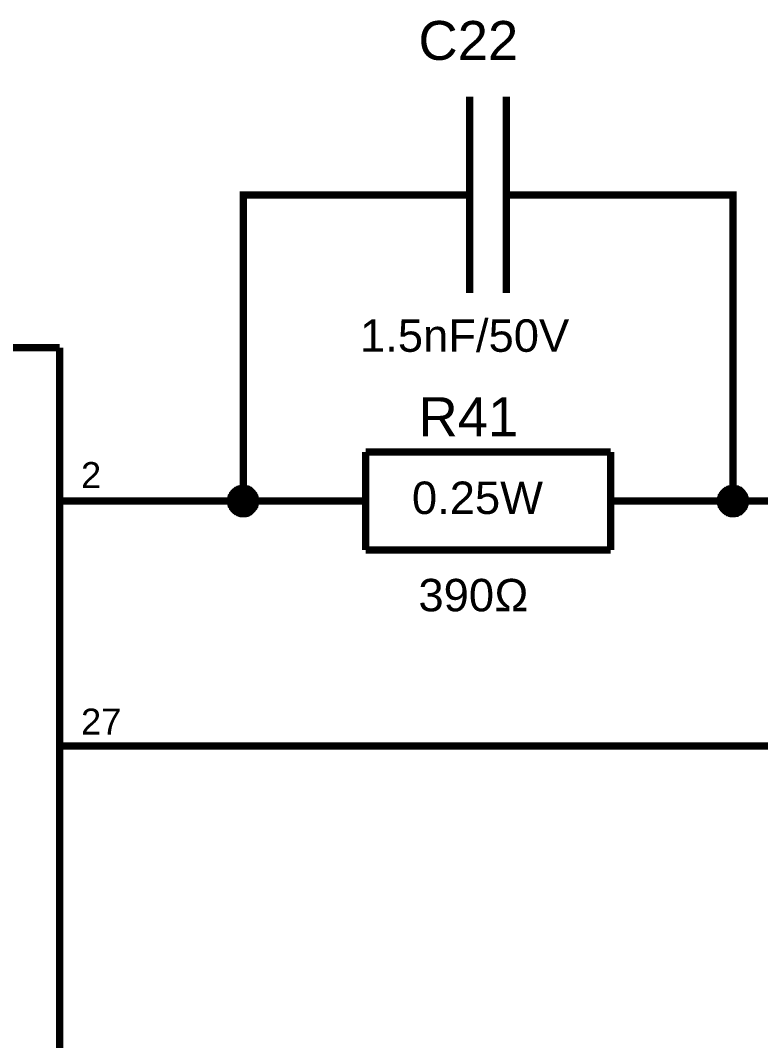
# Model space of a CAD drawing. Header units: millimetres. Extents: x -2024 to 917, y -725 to 13.
# Drawn here: x 810.32 to 840.53, y -273.33 to -231.67 of the extents above; entities that cross this region are included whole.
import ezdxf

# ---------------------------------------------------------------- set-up
doc = ezdxf.new("R2010")
doc.units = ezdxf.units.MM
doc.layers.add('Sheet', color=255, linetype='Continuous')
doc.styles.get("Standard").update_dxf_attribs({"font": 'arial.ttf'})

msp = doc.modelspace()

# ---------------------------------------------------------------- linework, layer by layer
at = {"layer": 'Sheet'}
for points, const_width in [([(828.653, -234.787), (828.653, -242.801)], 0.3), ([(830.159, -234.787), (830.159, -242.801)], 0.3), ([(825.657, -238.794), (819.418, -238.794), (819.418, -251.296), (814.419, -251.296)], 0.3), ([(828.653, -238.794), (825.657, -238.794)], 0.3), ([(830.159, -238.794), (833.155, -238.794)], 0.3), ([(841.911, -251.296), (839.411, -251.296), (839.411, -238.794), (833.155, -238.794)], 0.3), ([(811.92, -245.037), (794.426, -245.037)], 0.3), ([(811.92, -245.037), (811.92, -286.301)], 0.3), ([(824.416, -249.292), (824.416, -253.3)], 0.3), ([(834.413, -249.292), (824.416, -249.292)], 0.3), ([(834.413, -249.292), (834.413, -253.3)], 0.3), ([(818.905, -251.296), (818.905, -251.263), (818.905, -251.246), (818.905, -251.213), (818.921, -251.197), (818.921, -251.163), (818.921, -251.147), (818.938, -251.114), (818.938, -251.097), (818.954, -251.081), (818.971, -251.048), (818.987, -251.031), (818.987, -251.014), (819.004, -250.998), (819.02, -250.965), (819.037, -250.948), (819.054, -250.932), (819.07, -250.915), (819.087, -250.899), (819.12, -250.882), (819.136, -250.865), (819.153, -250.865), (819.169, -250.849), (819.203, -250.832), (819.219, -250.816), (819.236, -250.816), (819.269, -250.799), (819.285, -250.799), (819.318, -250.799), (819.335, -250.783), (819.368, -250.783), (819.385, -250.783), (819.418, -250.783)], 0.3), ([(818.905, -251.296), (818.905, -251.263), (818.905, -251.246), (818.905, -251.213), (818.921, -251.197), (818.921, -251.163), (818.921, -251.147), (818.938, -251.114), (818.938, -251.097), (818.954, -251.081), (818.971, -251.048), (818.987, -251.031), (818.987, -251.014), (819.004, -250.998), (819.02, -250.965), (819.037, -250.948), (819.054, -250.932), (819.07, -250.915), (819.087, -250.899), (819.12, -250.882), (819.136, -250.865), (819.153, -250.865), (819.169, -250.849), (819.203, -250.832), (819.219, -250.816), (819.236, -250.816), (819.269, -250.799), (819.285, -250.799), (819.318, -250.799), (819.335, -250.783), (819.368, -250.783), (819.385, -250.783), (819.418, -250.783)], 0.3), ([(818.905, -251.296), (818.905, -251.263), (818.905, -251.246), (818.905, -251.213), (818.921, -251.197), (818.921, -251.163), (818.921, -251.147), (818.938, -251.114), (818.938, -251.097), (818.954, -251.081), (818.971, -251.048), (818.987, -251.031), (818.987, -251.014), (819.004, -250.998), (819.02, -250.965), (819.037, -250.948), (819.054, -250.932), (819.07, -250.915), (819.087, -250.899), (819.12, -250.882), (819.136, -250.865), (819.153, -250.865), (819.169, -250.849), (819.203, -250.832), (819.219, -250.816), (819.236, -250.816), (819.269, -250.799), (819.285, -250.799), (819.318, -250.799), (819.335, -250.783), (819.368, -250.783), (819.385, -250.783), (819.418, -250.783)], 0.3), ([(818.905, -251.296), (818.905, -251.263), (818.905, -251.246), (818.905, -251.213), (818.921, -251.197), (818.921, -251.163), (818.921, -251.147), (818.938, -251.114), (818.938, -251.097), (818.954, -251.081), (818.971, -251.048), (818.987, -251.031), (818.987, -251.014), (819.004, -250.998), (819.02, -250.965), (819.037, -250.948), (819.054, -250.932), (819.07, -250.915), (819.087, -250.899), (819.12, -250.882), (819.136, -250.865), (819.153, -250.865), (819.169, -250.849), (819.203, -250.832), (819.219, -250.816), (819.236, -250.816), (819.269, -250.799), (819.285, -250.799), (819.318, -250.799), (819.335, -250.783), (819.368, -250.783), (819.385, -250.783), (819.418, -250.783)], 0.3), ([(818.905, -251.296), (818.905, -251.263), (818.905, -251.246), (818.905, -251.213), (818.921, -251.197), (818.921, -251.163), (818.921, -251.147), (818.938, -251.114), (818.938, -251.097), (818.954, -251.081), (818.971, -251.048), (818.987, -251.031), (818.987, -251.014), (819.004, -250.998), (819.02, -250.965), (819.037, -250.948), (819.054, -250.932), (819.07, -250.915), (819.087, -250.899), (819.12, -250.882), (819.136, -250.865), (819.153, -250.865), (819.169, -250.849), (819.203, -250.832), (819.219, -250.816), (819.236, -250.816), (819.269, -250.799), (819.285, -250.799), (819.318, -250.799), (819.335, -250.783), (819.368, -250.783), (819.385, -250.783), (819.418, -250.783)], 0.0991), ([(818.905, -251.296), (818.905, -251.263), (818.905, -251.246), (818.905, -251.213), (818.921, -251.197), (818.921, -251.163), (818.921, -251.147), (818.938, -251.114), (818.938, -251.097), (818.954, -251.081), (818.971, -251.048), (818.987, -251.031), (818.987, -251.014), (819.004, -250.998), (819.02, -250.965), (819.037, -250.948), (819.054, -250.932), (819.07, -250.915), (819.087, -250.899), (819.12, -250.882), (819.136, -250.865), (819.153, -250.865), (819.169, -250.849), (819.203, -250.832), (819.219, -250.816), (819.236, -250.816), (819.269, -250.799), (819.285, -250.799), (819.318, -250.799), (819.335, -250.783), (819.368, -250.783), (819.385, -250.783), (819.418, -250.783)], 0.0991), ([(818.905, -251.296), (818.905, -251.263), (818.905, -251.246), (818.905, -251.213), (818.921, -251.197), (818.921, -251.163), (818.921, -251.147), (818.938, -251.114), (818.938, -251.097), (818.954, -251.081), (818.971, -251.048), (818.987, -251.031), (818.987, -251.014), (819.004, -250.998), (819.02, -250.965), (819.037, -250.948), (819.054, -250.932), (819.07, -250.915), (819.087, -250.899), (819.12, -250.882), (819.136, -250.865), (819.153, -250.865), (819.169, -250.849), (819.203, -250.832), (819.219, -250.816), (819.236, -250.816), (819.269, -250.799), (819.285, -250.799), (819.318, -250.799), (819.335, -250.783), (819.368, -250.783), (819.385, -250.783), (819.418, -250.783)], 0.0991), ([(818.905, -251.296), (818.905, -251.263), (818.905, -251.246), (818.905, -251.213), (818.921, -251.197), (818.921, -251.163), (818.921, -251.147), (818.938, -251.114), (818.938, -251.097), (818.954, -251.081), (818.971, -251.048), (818.987, -251.031), (818.987, -251.014), (819.004, -250.998), (819.02, -250.965), (819.037, -250.948), (819.054, -250.932), (819.07, -250.915), (819.087, -250.899), (819.12, -250.882), (819.136, -250.865), (819.153, -250.865), (819.169, -250.849), (819.203, -250.832), (819.219, -250.816), (819.236, -250.816), (819.269, -250.799), (819.285, -250.799), (819.318, -250.799), (819.335, -250.783), (819.368, -250.783), (819.385, -250.783), (819.418, -250.783)], 0.0991), ([(819.418, -250.783), (819.418, -250.783)], 0.3), ([(819.418, -250.783), (819.451, -250.783), (819.467, -250.783), (819.5, -250.783), (819.517, -250.799), (819.55, -250.799), (819.567, -250.799), (819.583, -250.816), (819.616, -250.816), (819.633, -250.832), (819.649, -250.849), (819.682, -250.865), (819.699, -250.865), (819.716, -250.882), (819.732, -250.899), (819.749, -250.915), (819.765, -250.932), (819.782, -250.948), (819.798, -250.965), (819.815, -250.998), (819.831, -251.014), (819.848, -251.031), (819.848, -251.048), (819.865, -251.081), (819.881, -251.097), (819.881, -251.114), (819.898, -251.147), (819.898, -251.163), (819.898, -251.197), (819.914, -251.213), (819.914, -251.246), (819.914, -251.263), (819.914, -251.296)], 0.3), ([(819.418, -250.783), (819.418, -250.783)], 0.3), ([(819.418, -250.783), (819.451, -250.783), (819.467, -250.783), (819.5, -250.783), (819.517, -250.799), (819.55, -250.799), (819.567, -250.799), (819.583, -250.816), (819.616, -250.816), (819.633, -250.832), (819.649, -250.849), (819.682, -250.865), (819.699, -250.865), (819.716, -250.882), (819.732, -250.899), (819.749, -250.915), (819.765, -250.932), (819.782, -250.948), (819.798, -250.965), (819.815, -250.998), (819.831, -251.014), (819.848, -251.031), (819.848, -251.048), (819.865, -251.081), (819.881, -251.097), (819.881, -251.114), (819.898, -251.147), (819.898, -251.163), (819.898, -251.197), (819.914, -251.213), (819.914, -251.246), (819.914, -251.263), (819.914, -251.296)], 0.3), ([(819.418, -250.783), (819.418, -250.783)], 0.3), ([(819.418, -250.783), (819.451, -250.783), (819.467, -250.783), (819.5, -250.783), (819.517, -250.799), (819.55, -250.799), (819.567, -250.799), (819.583, -250.816), (819.616, -250.816), (819.633, -250.832), (819.649, -250.849), (819.682, -250.865), (819.699, -250.865), (819.716, -250.882), (819.732, -250.899), (819.749, -250.915), (819.765, -250.932), (819.782, -250.948), (819.798, -250.965), (819.815, -250.998), (819.831, -251.014), (819.848, -251.031), (819.848, -251.048), (819.865, -251.081), (819.881, -251.097), (819.881, -251.114), (819.898, -251.147), (819.898, -251.163), (819.898, -251.197), (819.914, -251.213), (819.914, -251.246), (819.914, -251.263), (819.914, -251.296)], 0.3), ([(819.418, -250.783), (819.418, -250.783)], 0.3), ([(819.418, -250.783), (819.451, -250.783), (819.467, -250.783), (819.5, -250.783), (819.517, -250.799), (819.55, -250.799), (819.567, -250.799), (819.583, -250.816), (819.616, -250.816), (819.633, -250.832), (819.649, -250.849), (819.682, -250.865), (819.699, -250.865), (819.716, -250.882), (819.732, -250.899), (819.749, -250.915), (819.765, -250.932), (819.782, -250.948), (819.798, -250.965), (819.815, -250.998), (819.831, -251.014), (819.848, -251.031), (819.848, -251.048), (819.865, -251.081), (819.881, -251.097), (819.881, -251.114), (819.898, -251.147), (819.898, -251.163), (819.898, -251.197), (819.914, -251.213), (819.914, -251.246), (819.914, -251.263), (819.914, -251.296)], 0.3), ([(819.418, -250.783), (819.418, -250.783)], 0.0991), ([(819.418, -250.783), (819.451, -250.783), (819.467, -250.783), (819.5, -250.783), (819.517, -250.799), (819.55, -250.799), (819.567, -250.799), (819.583, -250.816), (819.616, -250.816), (819.633, -250.832), (819.649, -250.849), (819.682, -250.865), (819.699, -250.865), (819.716, -250.882), (819.732, -250.899), (819.749, -250.915), (819.765, -250.932), (819.782, -250.948), (819.798, -250.965), (819.815, -250.998), (819.831, -251.014), (819.848, -251.031), (819.848, -251.048), (819.865, -251.081), (819.881, -251.097), (819.881, -251.114), (819.898, -251.147), (819.898, -251.163), (819.898, -251.197), (819.914, -251.213), (819.914, -251.246), (819.914, -251.263), (819.914, -251.296)], 0.0991), ([(819.418, -250.783), (819.418, -250.783)], 0.0991), ([(819.418, -250.783), (819.451, -250.783), (819.467, -250.783), (819.5, -250.783), (819.517, -250.799), (819.55, -250.799), (819.567, -250.799), (819.583, -250.816), (819.616, -250.816), (819.633, -250.832), (819.649, -250.849), (819.682, -250.865), (819.699, -250.865), (819.716, -250.882), (819.732, -250.899), (819.749, -250.915), (819.765, -250.932), (819.782, -250.948), (819.798, -250.965), (819.815, -250.998), (819.831, -251.014), (819.848, -251.031), (819.848, -251.048), (819.865, -251.081), (819.881, -251.097), (819.881, -251.114), (819.898, -251.147), (819.898, -251.163), (819.898, -251.197), (819.914, -251.213), (819.914, -251.246), (819.914, -251.263), (819.914, -251.296)], 0.0991), ([(819.418, -250.783), (819.418, -250.783)], 0.0991), ([(819.418, -250.783), (819.451, -250.783), (819.467, -250.783), (819.5, -250.783), (819.517, -250.799), (819.55, -250.799), (819.567, -250.799), (819.583, -250.816), (819.616, -250.816), (819.633, -250.832), (819.649, -250.849), (819.682, -250.865), (819.699, -250.865), (819.716, -250.882), (819.732, -250.899), (819.749, -250.915), (819.765, -250.932), (819.782, -250.948), (819.798, -250.965), (819.815, -250.998), (819.831, -251.014), (819.848, -251.031), (819.848, -251.048), (819.865, -251.081), (819.881, -251.097), (819.881, -251.114), (819.898, -251.147), (819.898, -251.163), (819.898, -251.197), (819.914, -251.213), (819.914, -251.246), (819.914, -251.263), (819.914, -251.296)], 0.0991), ([(819.418, -250.783), (819.418, -250.783)], 0.0991), ([(819.418, -250.783), (819.451, -250.783), (819.467, -250.783), (819.5, -250.783), (819.517, -250.799), (819.55, -250.799), (819.567, -250.799), (819.583, -250.816), (819.616, -250.816), (819.633, -250.832), (819.649, -250.849), (819.682, -250.865), (819.699, -250.865), (819.716, -250.882), (819.732, -250.899), (819.749, -250.915), (819.765, -250.932), (819.782, -250.948), (819.798, -250.965), (819.815, -250.998), (819.831, -251.014), (819.848, -251.031), (819.848, -251.048), (819.865, -251.081), (819.881, -251.097), (819.881, -251.114), (819.898, -251.147), (819.898, -251.163), (819.898, -251.197), (819.914, -251.213), (819.914, -251.246), (819.914, -251.263), (819.914, -251.296)], 0.0991), ([(838.898, -251.296), (838.898, -251.263), (838.898, -251.246), (838.898, -251.213), (838.915, -251.197), (838.915, -251.163), (838.915, -251.147), (838.931, -251.114), (838.931, -251.097), (838.948, -251.081), (838.964, -251.048), (838.981, -251.031), (838.981, -251.014), (838.998, -250.998), (839.014, -250.965), (839.031, -250.948), (839.047, -250.932), (839.064, -250.915), (839.08, -250.899), (839.113, -250.882), (839.13, -250.865), (839.147, -250.865), (839.163, -250.849), (839.196, -250.832), (839.213, -250.816), (839.229, -250.816), (839.262, -250.799), (839.279, -250.799), (839.312, -250.799), (839.329, -250.783), (839.362, -250.783), (839.378, -250.783), (839.411, -250.783)], 0.3), ([(838.898, -251.296), (838.898, -251.263), (838.898, -251.246), (838.898, -251.213), (838.915, -251.197), (838.915, -251.163), (838.915, -251.147), (838.931, -251.114), (838.931, -251.097), (838.948, -251.081), (838.964, -251.048), (838.981, -251.031), (838.981, -251.014), (838.998, -250.998), (839.014, -250.965), (839.031, -250.948), (839.047, -250.932), (839.064, -250.915), (839.08, -250.899), (839.113, -250.882), (839.13, -250.865), (839.147, -250.865), (839.163, -250.849), (839.196, -250.832), (839.213, -250.816), (839.229, -250.816), (839.262, -250.799), (839.279, -250.799), (839.312, -250.799), (839.329, -250.783), (839.362, -250.783), (839.378, -250.783), (839.411, -250.783)], 0.3), ([(838.898, -251.296), (838.898, -251.263), (838.898, -251.246), (838.898, -251.213), (838.915, -251.197), (838.915, -251.163), (838.915, -251.147), (838.931, -251.114), (838.931, -251.097), (838.948, -251.081), (838.964, -251.048), (838.981, -251.031), (838.981, -251.014), (838.998, -250.998), (839.014, -250.965), (839.031, -250.948), (839.047, -250.932), (839.064, -250.915), (839.08, -250.899), (839.113, -250.882), (839.13, -250.865), (839.147, -250.865), (839.163, -250.849), (839.196, -250.832), (839.213, -250.816), (839.229, -250.816), (839.262, -250.799), (839.279, -250.799), (839.312, -250.799), (839.329, -250.783), (839.362, -250.783), (839.378, -250.783), (839.411, -250.783)], 0.3), ([(838.898, -251.296), (838.898, -251.263), (838.898, -251.246), (838.898, -251.213), (838.915, -251.197), (838.915, -251.163), (838.915, -251.147), (838.931, -251.114), (838.931, -251.097), (838.948, -251.081), (838.964, -251.048), (838.981, -251.031), (838.981, -251.014), (838.998, -250.998), (839.014, -250.965), (839.031, -250.948), (839.047, -250.932), (839.064, -250.915), (839.08, -250.899), (839.113, -250.882), (839.13, -250.865), (839.147, -250.865), (839.163, -250.849), (839.196, -250.832), (839.213, -250.816), (839.229, -250.816), (839.262, -250.799), (839.279, -250.799), (839.312, -250.799), (839.329, -250.783), (839.362, -250.783), (839.378, -250.783), (839.411, -250.783)], 0.3), ([(838.898, -251.296), (838.898, -251.263), (838.898, -251.246), (838.898, -251.213), (838.915, -251.197), (838.915, -251.163), (838.915, -251.147), (838.931, -251.114), (838.931, -251.097), (838.948, -251.081), (838.964, -251.048), (838.981, -251.031), (838.981, -251.014), (838.998, -250.998), (839.014, -250.965), (839.031, -250.948), (839.047, -250.932), (839.064, -250.915), (839.08, -250.899), (839.113, -250.882), (839.13, -250.865), (839.147, -250.865), (839.163, -250.849), (839.196, -250.832), (839.213, -250.816), (839.229, -250.816), (839.262, -250.799), (839.279, -250.799), (839.312, -250.799), (839.329, -250.783), (839.362, -250.783), (839.378, -250.783), (839.411, -250.783)], 0.0991), ([(838.898, -251.296), (838.898, -251.263), (838.898, -251.246), (838.898, -251.213), (838.915, -251.197), (838.915, -251.163), (838.915, -251.147), (838.931, -251.114), (838.931, -251.097), (838.948, -251.081), (838.964, -251.048), (838.981, -251.031), (838.981, -251.014), (838.998, -250.998), (839.014, -250.965), (839.031, -250.948), (839.047, -250.932), (839.064, -250.915), (839.08, -250.899), (839.113, -250.882), (839.13, -250.865), (839.147, -250.865), (839.163, -250.849), (839.196, -250.832), (839.213, -250.816), (839.229, -250.816), (839.262, -250.799), (839.279, -250.799), (839.312, -250.799), (839.329, -250.783), (839.362, -250.783), (839.378, -250.783), (839.411, -250.783)], 0.0991), ([(838.898, -251.296), (838.898, -251.263), (838.898, -251.246), (838.898, -251.213), (838.915, -251.197), (838.915, -251.163), (838.915, -251.147), (838.931, -251.114), (838.931, -251.097), (838.948, -251.081), (838.964, -251.048), (838.981, -251.031), (838.981, -251.014), (838.998, -250.998), (839.014, -250.965), (839.031, -250.948), (839.047, -250.932), (839.064, -250.915), (839.08, -250.899), (839.113, -250.882), (839.13, -250.865), (839.147, -250.865), (839.163, -250.849), (839.196, -250.832), (839.213, -250.816), (839.229, -250.816), (839.262, -250.799), (839.279, -250.799), (839.312, -250.799), (839.329, -250.783), (839.362, -250.783), (839.378, -250.783), (839.411, -250.783)], 0.0991), ([(838.898, -251.296), (838.898, -251.263), (838.898, -251.246), (838.898, -251.213), (838.915, -251.197), (838.915, -251.163), (838.915, -251.147), (838.931, -251.114), (838.931, -251.097), (838.948, -251.081), (838.964, -251.048), (838.981, -251.031), (838.981, -251.014), (838.998, -250.998), (839.014, -250.965), (839.031, -250.948), (839.047, -250.932), (839.064, -250.915), (839.08, -250.899), (839.113, -250.882), (839.13, -250.865), (839.147, -250.865), (839.163, -250.849), (839.196, -250.832), (839.213, -250.816), (839.229, -250.816), (839.262, -250.799), (839.279, -250.799), (839.312, -250.799), (839.329, -250.783), (839.362, -250.783), (839.378, -250.783), (839.411, -250.783)], 0.0991), ([(839.411, -250.783), (839.411, -250.783)], 0.3), ([(839.411, -250.783), (839.428, -250.783), (839.461, -250.783), (839.478, -250.783), (839.511, -250.799), (839.527, -250.799), (839.56, -250.799), (839.577, -250.816), (839.593, -250.816), (839.627, -250.832), (839.643, -250.849), (839.66, -250.865), (839.693, -250.865), (839.709, -250.882), (839.726, -250.899), (839.742, -250.915), (839.759, -250.932), (839.775, -250.948), (839.792, -250.965), (839.809, -250.998), (839.825, -251.014), (839.842, -251.031), (839.842, -251.048), (839.858, -251.081), (839.875, -251.097), (839.875, -251.114), (839.891, -251.147), (839.891, -251.163), (839.891, -251.197), (839.908, -251.213), (839.908, -251.246), (839.908, -251.263), (839.908, -251.296)], 0.3), ([(839.411, -250.783), (839.411, -250.783)], 0.3), ([(839.411, -250.783), (839.428, -250.783), (839.461, -250.783), (839.478, -250.783), (839.511, -250.799), (839.527, -250.799), (839.56, -250.799), (839.577, -250.816), (839.593, -250.816), (839.627, -250.832), (839.643, -250.849), (839.66, -250.865), (839.693, -250.865), (839.709, -250.882), (839.726, -250.899), (839.742, -250.915), (839.759, -250.932), (839.775, -250.948), (839.792, -250.965), (839.809, -250.998), (839.825, -251.014), (839.842, -251.031), (839.842, -251.048), (839.858, -251.081), (839.875, -251.097), (839.875, -251.114), (839.891, -251.147), (839.891, -251.163), (839.891, -251.197), (839.908, -251.213), (839.908, -251.246), (839.908, -251.263), (839.908, -251.296)], 0.3), ([(839.411, -250.783), (839.411, -250.783)], 0.3), ([(839.411, -250.783), (839.428, -250.783), (839.461, -250.783), (839.478, -250.783), (839.511, -250.799), (839.527, -250.799), (839.56, -250.799), (839.577, -250.816), (839.593, -250.816), (839.627, -250.832), (839.643, -250.849), (839.66, -250.865), (839.693, -250.865), (839.709, -250.882), (839.726, -250.899), (839.742, -250.915), (839.759, -250.932), (839.775, -250.948), (839.792, -250.965), (839.809, -250.998), (839.825, -251.014), (839.842, -251.031), (839.842, -251.048), (839.858, -251.081), (839.875, -251.097), (839.875, -251.114), (839.891, -251.147), (839.891, -251.163), (839.891, -251.197), (839.908, -251.213), (839.908, -251.246), (839.908, -251.263), (839.908, -251.296)], 0.3), ([(839.411, -250.783), (839.411, -250.783)], 0.3), ([(839.411, -250.783), (839.428, -250.783), (839.461, -250.783), (839.478, -250.783), (839.511, -250.799), (839.527, -250.799), (839.56, -250.799), (839.577, -250.816), (839.593, -250.816), (839.627, -250.832), (839.643, -250.849), (839.66, -250.865), (839.693, -250.865), (839.709, -250.882), (839.726, -250.899), (839.742, -250.915), (839.759, -250.932), (839.775, -250.948), (839.792, -250.965), (839.809, -250.998), (839.825, -251.014), (839.842, -251.031), (839.842, -251.048), (839.858, -251.081), (839.875, -251.097), (839.875, -251.114), (839.891, -251.147), (839.891, -251.163), (839.891, -251.197), (839.908, -251.213), (839.908, -251.246), (839.908, -251.263), (839.908, -251.296)], 0.3), ([(839.411, -250.783), (839.411, -250.783)], 0.0991), ([(839.411, -250.783), (839.428, -250.783), (839.461, -250.783), (839.478, -250.783), (839.511, -250.799), (839.527, -250.799), (839.56, -250.799), (839.577, -250.816), (839.593, -250.816), (839.627, -250.832), (839.643, -250.849), (839.66, -250.865), (839.693, -250.865), (839.709, -250.882), (839.726, -250.899), (839.742, -250.915), (839.759, -250.932), (839.775, -250.948), (839.792, -250.965), (839.809, -250.998), (839.825, -251.014), (839.842, -251.031), (839.842, -251.048), (839.858, -251.081), (839.875, -251.097), (839.875, -251.114), (839.891, -251.147), (839.891, -251.163), (839.891, -251.197), (839.908, -251.213), (839.908, -251.246), (839.908, -251.263), (839.908, -251.296)], 0.0991), ([(839.411, -250.783), (839.411, -250.783)], 0.0991), ([(839.411, -250.783), (839.428, -250.783), (839.461, -250.783), (839.478, -250.783), (839.511, -250.799), (839.527, -250.799), (839.56, -250.799), (839.577, -250.816), (839.593, -250.816), (839.627, -250.832), (839.643, -250.849), (839.66, -250.865), (839.693, -250.865), (839.709, -250.882), (839.726, -250.899), (839.742, -250.915), (839.759, -250.932), (839.775, -250.948), (839.792, -250.965), (839.809, -250.998), (839.825, -251.014), (839.842, -251.031), (839.842, -251.048), (839.858, -251.081), (839.875, -251.097), (839.875, -251.114), (839.891, -251.147), (839.891, -251.163), (839.891, -251.197), (839.908, -251.213), (839.908, -251.246), (839.908, -251.263), (839.908, -251.296)], 0.0991), ([(839.411, -250.783), (839.411, -250.783)], 0.0991), ([(839.411, -250.783), (839.428, -250.783), (839.461, -250.783), (839.478, -250.783), (839.511, -250.799), (839.527, -250.799), (839.56, -250.799), (839.577, -250.816), (839.593, -250.816), (839.627, -250.832), (839.643, -250.849), (839.66, -250.865), (839.693, -250.865), (839.709, -250.882), (839.726, -250.899), (839.742, -250.915), (839.759, -250.932), (839.775, -250.948), (839.792, -250.965), (839.809, -250.998), (839.825, -251.014), (839.842, -251.031), (839.842, -251.048), (839.858, -251.081), (839.875, -251.097), (839.875, -251.114), (839.891, -251.147), (839.891, -251.163), (839.891, -251.197), (839.908, -251.213), (839.908, -251.246), (839.908, -251.263), (839.908, -251.296)], 0.0991), ([(839.411, -250.783), (839.411, -250.783)], 0.0991), ([(839.411, -250.783), (839.428, -250.783), (839.461, -250.783), (839.478, -250.783), (839.511, -250.799), (839.527, -250.799), (839.56, -250.799), (839.577, -250.816), (839.593, -250.816), (839.627, -250.832), (839.643, -250.849), (839.66, -250.865), (839.693, -250.865), (839.709, -250.882), (839.726, -250.899), (839.742, -250.915), (839.759, -250.932), (839.775, -250.948), (839.792, -250.965), (839.809, -250.998), (839.825, -251.014), (839.842, -251.031), (839.842, -251.048), (839.858, -251.081), (839.875, -251.097), (839.875, -251.114), (839.891, -251.147), (839.891, -251.163), (839.891, -251.197), (839.908, -251.213), (839.908, -251.246), (839.908, -251.263), (839.908, -251.296)], 0.0991), ([(811.92, -251.296), (814.419, -251.296)], 0.3), ([(819.418, -251.809), (819.385, -251.809), (819.368, -251.809), (819.335, -251.809), (819.318, -251.793), (819.285, -251.793), (819.269, -251.793), (819.236, -251.776), (819.219, -251.776), (819.203, -251.76), (819.169, -251.743), (819.153, -251.726), (819.136, -251.726), (819.12, -251.71), (819.087, -251.693), (819.07, -251.677), (819.054, -251.66), (819.037, -251.644), (819.02, -251.627), (819.004, -251.594), (818.987, -251.577), (818.987, -251.561), (818.971, -251.544), (818.954, -251.511), (818.938, -251.495), (818.938, -251.478), (818.921, -251.445), (818.921, -251.428), (818.921, -251.395), (818.905, -251.379), (818.905, -251.346), (818.905, -251.329), (818.905, -251.296)], 0.3), ([(818.905, -251.296), (818.905, -251.296)], 0.3), ([(819.418, -251.809), (819.385, -251.809), (819.368, -251.809), (819.335, -251.809), (819.318, -251.793), (819.285, -251.793), (819.269, -251.793), (819.236, -251.776), (819.219, -251.776), (819.203, -251.76), (819.169, -251.743), (819.153, -251.726), (819.136, -251.726), (819.12, -251.71), (819.087, -251.693), (819.07, -251.677), (819.054, -251.66), (819.037, -251.644), (819.02, -251.627), (819.004, -251.594), (818.987, -251.577), (818.987, -251.561), (818.971, -251.544), (818.954, -251.511), (818.938, -251.495), (818.938, -251.478), (818.921, -251.445), (818.921, -251.428), (818.921, -251.395), (818.905, -251.379), (818.905, -251.346), (818.905, -251.329), (818.905, -251.296)], 0.3), ([(818.905, -251.296), (818.905, -251.296)], 0.3), ([(819.418, -251.809), (819.385, -251.809), (819.368, -251.809), (819.335, -251.809), (819.318, -251.793), (819.285, -251.793), (819.269, -251.793), (819.236, -251.776), (819.219, -251.776), (819.203, -251.76), (819.169, -251.743), (819.153, -251.726), (819.136, -251.726), (819.12, -251.71), (819.087, -251.693), (819.07, -251.677), (819.054, -251.66), (819.037, -251.644), (819.02, -251.627), (819.004, -251.594), (818.987, -251.577), (818.987, -251.561), (818.971, -251.544), (818.954, -251.511), (818.938, -251.495), (818.938, -251.478), (818.921, -251.445), (818.921, -251.428), (818.921, -251.395), (818.905, -251.379), (818.905, -251.346), (818.905, -251.329), (818.905, -251.296)], 0.3), ([(818.905, -251.296), (818.905, -251.296)], 0.3), ([(819.418, -251.809), (819.385, -251.809), (819.368, -251.809), (819.335, -251.809), (819.318, -251.793), (819.285, -251.793), (819.269, -251.793), (819.236, -251.776), (819.219, -251.776), (819.203, -251.76), (819.169, -251.743), (819.153, -251.726), (819.136, -251.726), (819.12, -251.71), (819.087, -251.693), (819.07, -251.677), (819.054, -251.66), (819.037, -251.644), (819.02, -251.627), (819.004, -251.594), (818.987, -251.577), (818.987, -251.561), (818.971, -251.544), (818.954, -251.511), (818.938, -251.495), (818.938, -251.478), (818.921, -251.445), (818.921, -251.428), (818.921, -251.395), (818.905, -251.379), (818.905, -251.346), (818.905, -251.329), (818.905, -251.296)], 0.3), ([(818.905, -251.296), (818.905, -251.296)], 0.3), ([(819.418, -251.809), (819.385, -251.809), (819.368, -251.809), (819.335, -251.809), (819.318, -251.793), (819.285, -251.793), (819.269, -251.793), (819.236, -251.776), (819.219, -251.776), (819.203, -251.76), (819.169, -251.743), (819.153, -251.726), (819.136, -251.726), (819.12, -251.71), (819.087, -251.693), (819.07, -251.677), (819.054, -251.66), (819.037, -251.644), (819.02, -251.627), (819.004, -251.594), (818.987, -251.577), (818.987, -251.561), (818.971, -251.544), (818.954, -251.511), (818.938, -251.495), (818.938, -251.478), (818.921, -251.445), (818.921, -251.428), (818.921, -251.395), (818.905, -251.379), (818.905, -251.346), (818.905, -251.329), (818.905, -251.296)], 0.0991), ([(818.905, -251.296), (818.905, -251.296)], 0.0991), ([(819.418, -251.809), (819.385, -251.809), (819.368, -251.809), (819.335, -251.809), (819.318, -251.793), (819.285, -251.793), (819.269, -251.793), (819.236, -251.776), (819.219, -251.776), (819.203, -251.76), (819.169, -251.743), (819.153, -251.726), (819.136, -251.726), (819.12, -251.71), (819.087, -251.693), (819.07, -251.677), (819.054, -251.66), (819.037, -251.644), (819.02, -251.627), (819.004, -251.594), (818.987, -251.577), (818.987, -251.561), (818.971, -251.544), (818.954, -251.511), (818.938, -251.495), (818.938, -251.478), (818.921, -251.445), (818.921, -251.428), (818.921, -251.395), (818.905, -251.379), (818.905, -251.346), (818.905, -251.329), (818.905, -251.296)], 0.0991), ([(818.905, -251.296), (818.905, -251.296)], 0.0991), ([(819.418, -251.809), (819.385, -251.809), (819.368, -251.809), (819.335, -251.809), (819.318, -251.793), (819.285, -251.793), (819.269, -251.793), (819.236, -251.776), (819.219, -251.776), (819.203, -251.76), (819.169, -251.743), (819.153, -251.726), (819.136, -251.726), (819.12, -251.71), (819.087, -251.693), (819.07, -251.677), (819.054, -251.66), (819.037, -251.644), (819.02, -251.627), (819.004, -251.594), (818.987, -251.577), (818.987, -251.561), (818.971, -251.544), (818.954, -251.511), (818.938, -251.495), (818.938, -251.478), (818.921, -251.445), (818.921, -251.428), (818.921, -251.395), (818.905, -251.379), (818.905, -251.346), (818.905, -251.329), (818.905, -251.296)], 0.0991), ([(818.905, -251.296), (818.905, -251.296)], 0.0991), ([(819.418, -251.809), (819.385, -251.809), (819.368, -251.809), (819.335, -251.809), (819.318, -251.793), (819.285, -251.793), (819.269, -251.793), (819.236, -251.776), (819.219, -251.776), (819.203, -251.76), (819.169, -251.743), (819.153, -251.726), (819.136, -251.726), (819.12, -251.71), (819.087, -251.693), (819.07, -251.677), (819.054, -251.66), (819.037, -251.644), (819.02, -251.627), (819.004, -251.594), (818.987, -251.577), (818.987, -251.561), (818.971, -251.544), (818.954, -251.511), (818.938, -251.495), (818.938, -251.478), (818.921, -251.445), (818.921, -251.428), (818.921, -251.395), (818.905, -251.379), (818.905, -251.346), (818.905, -251.329), (818.905, -251.296)], 0.0991), ([(818.905, -251.296), (818.905, -251.296)], 0.0991), ([(819.914, -251.296), (819.914, -251.329), (819.914, -251.346), (819.914, -251.379), (819.898, -251.395), (819.898, -251.428), (819.898, -251.445), (819.881, -251.478), (819.881, -251.495), (819.865, -251.511), (819.848, -251.544), (819.848, -251.561), (819.831, -251.577), (819.815, -251.594), (819.798, -251.627), (819.782, -251.644), (819.765, -251.66), (819.749, -251.677), (819.732, -251.693), (819.716, -251.71), (819.699, -251.726), (819.682, -251.726), (819.649, -251.743), (819.633, -251.76), (819.616, -251.776), (819.583, -251.776), (819.567, -251.793), (819.55, -251.793), (819.517, -251.793), (819.5, -251.809), (819.467, -251.809), (819.451, -251.809), (819.418, -251.809)], 0.3), ([(819.418, -251.296), (821.917, -251.296)], 0.3), ([(819.914, -251.296), (819.914, -251.329), (819.914, -251.346), (819.914, -251.379), (819.898, -251.395), (819.898, -251.428), (819.898, -251.445), (819.881, -251.478), (819.881, -251.495), (819.865, -251.511), (819.848, -251.544), (819.848, -251.561), (819.831, -251.577), (819.815, -251.594), (819.798, -251.627), (819.782, -251.644), (819.765, -251.66), (819.749, -251.677), (819.732, -251.693), (819.716, -251.71), (819.699, -251.726), (819.682, -251.726), (819.649, -251.743), (819.633, -251.76), (819.616, -251.776), (819.583, -251.776), (819.567, -251.793), (819.55, -251.793), (819.517, -251.793), (819.5, -251.809), (819.467, -251.809), (819.451, -251.809), (819.418, -251.809)], 0.3), ([(819.914, -251.296), (819.914, -251.329), (819.914, -251.346), (819.914, -251.379), (819.898, -251.395), (819.898, -251.428), (819.898, -251.445), (819.881, -251.478), (819.881, -251.495), (819.865, -251.511), (819.848, -251.544), (819.848, -251.561), (819.831, -251.577), (819.815, -251.594), (819.798, -251.627), (819.782, -251.644), (819.765, -251.66), (819.749, -251.677), (819.732, -251.693), (819.716, -251.71), (819.699, -251.726), (819.682, -251.726), (819.649, -251.743), (819.633, -251.76), (819.616, -251.776), (819.583, -251.776), (819.567, -251.793), (819.55, -251.793), (819.517, -251.793), (819.5, -251.809), (819.467, -251.809), (819.451, -251.809), (819.418, -251.809)], 0.3), ([(819.914, -251.296), (819.914, -251.329), (819.914, -251.346), (819.914, -251.379), (819.898, -251.395), (819.898, -251.428), (819.898, -251.445), (819.881, -251.478), (819.881, -251.495), (819.865, -251.511), (819.848, -251.544), (819.848, -251.561), (819.831, -251.577), (819.815, -251.594), (819.798, -251.627), (819.782, -251.644), (819.765, -251.66), (819.749, -251.677), (819.732, -251.693), (819.716, -251.71), (819.699, -251.726), (819.682, -251.726), (819.649, -251.743), (819.633, -251.76), (819.616, -251.776), (819.583, -251.776), (819.567, -251.793), (819.55, -251.793), (819.517, -251.793), (819.5, -251.809), (819.467, -251.809), (819.451, -251.809), (819.418, -251.809)], 0.3), ([(819.914, -251.296), (819.914, -251.329), (819.914, -251.346), (819.914, -251.379), (819.898, -251.395), (819.898, -251.428), (819.898, -251.445), (819.881, -251.478), (819.881, -251.495), (819.865, -251.511), (819.848, -251.544), (819.848, -251.561), (819.831, -251.577), (819.815, -251.594), (819.798, -251.627), (819.782, -251.644), (819.765, -251.66), (819.749, -251.677), (819.732, -251.693), (819.716, -251.71), (819.699, -251.726), (819.682, -251.726), (819.649, -251.743), (819.633, -251.76), (819.616, -251.776), (819.583, -251.776), (819.567, -251.793), (819.55, -251.793), (819.517, -251.793), (819.5, -251.809), (819.467, -251.809), (819.451, -251.809), (819.418, -251.809)], 0.0991), ([(819.914, -251.296), (819.914, -251.329), (819.914, -251.346), (819.914, -251.379), (819.898, -251.395), (819.898, -251.428), (819.898, -251.445), (819.881, -251.478), (819.881, -251.495), (819.865, -251.511), (819.848, -251.544), (819.848, -251.561), (819.831, -251.577), (819.815, -251.594), (819.798, -251.627), (819.782, -251.644), (819.765, -251.66), (819.749, -251.677), (819.732, -251.693), (819.716, -251.71), (819.699, -251.726), (819.682, -251.726), (819.649, -251.743), (819.633, -251.76), (819.616, -251.776), (819.583, -251.776), (819.567, -251.793), (819.55, -251.793), (819.517, -251.793), (819.5, -251.809), (819.467, -251.809), (819.451, -251.809), (819.418, -251.809)], 0.0991), ([(819.914, -251.296), (819.914, -251.329), (819.914, -251.346), (819.914, -251.379), (819.898, -251.395), (819.898, -251.428), (819.898, -251.445), (819.881, -251.478), (819.881, -251.495), (819.865, -251.511), (819.848, -251.544), (819.848, -251.561), (819.831, -251.577), (819.815, -251.594), (819.798, -251.627), (819.782, -251.644), (819.765, -251.66), (819.749, -251.677), (819.732, -251.693), (819.716, -251.71), (819.699, -251.726), (819.682, -251.726), (819.649, -251.743), (819.633, -251.76), (819.616, -251.776), (819.583, -251.776), (819.567, -251.793), (819.55, -251.793), (819.517, -251.793), (819.5, -251.809), (819.467, -251.809), (819.451, -251.809), (819.418, -251.809)], 0.0991), ([(819.914, -251.296), (819.914, -251.329), (819.914, -251.346), (819.914, -251.379), (819.898, -251.395), (819.898, -251.428), (819.898, -251.445), (819.881, -251.478), (819.881, -251.495), (819.865, -251.511), (819.848, -251.544), (819.848, -251.561), (819.831, -251.577), (819.815, -251.594), (819.798, -251.627), (819.782, -251.644), (819.765, -251.66), (819.749, -251.677), (819.732, -251.693), (819.716, -251.71), (819.699, -251.726), (819.682, -251.726), (819.649, -251.743), (819.633, -251.76), (819.616, -251.776), (819.583, -251.776), (819.567, -251.793), (819.55, -251.793), (819.517, -251.793), (819.5, -251.809), (819.467, -251.809), (819.451, -251.809), (819.418, -251.809)], 0.0991), ([(819.914, -251.296), (819.914, -251.296), (819.914, -251.296), (819.914, -251.296), (819.914, -251.296), (819.914, -251.296), (819.914, -251.296), (819.914, -251.296), (819.914, -251.296), (819.914, -251.296), (819.914, -251.296), (819.914, -251.296), (819.914, -251.296), (819.914, -251.296), (819.914, -251.296), (819.914, -251.296), (819.914, -251.296), (819.914, -251.296), (819.914, -251.296), (819.914, -251.296), (819.914, -251.296), (819.914, -251.296), (819.914, -251.296), (819.914, -251.296), (819.914, -251.296), (819.914, -251.296), (819.914, -251.296), (819.914, -251.296), (819.914, -251.296), (819.914, -251.296), (819.914, -251.296), (819.914, -251.296), (819.914, -251.296)], 0.3), ([(819.914, -251.296), (819.914, -251.296)], 0.3), ([(819.914, -251.296), (819.914, -251.296), (819.914, -251.296), (819.914, -251.296), (819.914, -251.296), (819.914, -251.296), (819.914, -251.296), (819.914, -251.296), (819.914, -251.296), (819.914, -251.296), (819.914, -251.296), (819.914, -251.296), (819.914, -251.296), (819.914, -251.296), (819.914, -251.296), (819.914, -251.296), (819.914, -251.296), (819.914, -251.296), (819.914, -251.296), (819.914, -251.296), (819.914, -251.296), (819.914, -251.296), (819.914, -251.296), (819.914, -251.296), (819.914, -251.296), (819.914, -251.296), (819.914, -251.296), (819.914, -251.296), (819.914, -251.296), (819.914, -251.296), (819.914, -251.296), (819.914, -251.296), (819.914, -251.296)], 0.3), ([(819.914, -251.296), (819.914, -251.296)], 0.3), ([(819.914, -251.296), (819.914, -251.296), (819.914, -251.296), (819.914, -251.296), (819.914, -251.296), (819.914, -251.296), (819.914, -251.296), (819.914, -251.296), (819.914, -251.296), (819.914, -251.296), (819.914, -251.296), (819.914, -251.296), (819.914, -251.296), (819.914, -251.296), (819.914, -251.296), (819.914, -251.296), (819.914, -251.296), (819.914, -251.296), (819.914, -251.296), (819.914, -251.296), (819.914, -251.296), (819.914, -251.296), (819.914, -251.296), (819.914, -251.296), (819.914, -251.296), (819.914, -251.296), (819.914, -251.296), (819.914, -251.296), (819.914, -251.296), (819.914, -251.296), (819.914, -251.296), (819.914, -251.296), (819.914, -251.296)], 0.3), ([(819.914, -251.296), (819.914, -251.296)], 0.3), ([(819.914, -251.296), (819.914, -251.296), (819.914, -251.296), (819.914, -251.296), (819.914, -251.296), (819.914, -251.296), (819.914, -251.296), (819.914, -251.296), (819.914, -251.296), (819.914, -251.296), (819.914, -251.296), (819.914, -251.296), (819.914, -251.296), (819.914, -251.296), (819.914, -251.296), (819.914, -251.296), (819.914, -251.296), (819.914, -251.296), (819.914, -251.296), (819.914, -251.296), (819.914, -251.296), (819.914, -251.296), (819.914, -251.296), (819.914, -251.296), (819.914, -251.296), (819.914, -251.296), (819.914, -251.296), (819.914, -251.296), (819.914, -251.296), (819.914, -251.296), (819.914, -251.296), (819.914, -251.296), (819.914, -251.296)], 0.3), ([(819.914, -251.296), (819.914, -251.296)], 0.3), ([(819.914, -251.296), (819.914, -251.296), (819.914, -251.296), (819.914, -251.296), (819.914, -251.296), (819.914, -251.296), (819.914, -251.296), (819.914, -251.296), (819.914, -251.296), (819.914, -251.296), (819.914, -251.296), (819.914, -251.296), (819.914, -251.296), (819.914, -251.296), (819.914, -251.296), (819.914, -251.296), (819.914, -251.296), (819.914, -251.296), (819.914, -251.296), (819.914, -251.296), (819.914, -251.296), (819.914, -251.296), (819.914, -251.296), (819.914, -251.296), (819.914, -251.296), (819.914, -251.296), (819.914, -251.296), (819.914, -251.296), (819.914, -251.296), (819.914, -251.296), (819.914, -251.296), (819.914, -251.296), (819.914, -251.296)], 0.0991), ([(819.914, -251.296), (819.914, -251.296)], 0.0991), ([(819.914, -251.296), (819.914, -251.296), (819.914, -251.296), (819.914, -251.296), (819.914, -251.296), (819.914, -251.296), (819.914, -251.296), (819.914, -251.296), (819.914, -251.296), (819.914, -251.296), (819.914, -251.296), (819.914, -251.296), (819.914, -251.296), (819.914, -251.296), (819.914, -251.296), (819.914, -251.296), (819.914, -251.296), (819.914, -251.296), (819.914, -251.296), (819.914, -251.296), (819.914, -251.296), (819.914, -251.296), (819.914, -251.296), (819.914, -251.296), (819.914, -251.296), (819.914, -251.296), (819.914, -251.296), (819.914, -251.296), (819.914, -251.296), (819.914, -251.296), (819.914, -251.296), (819.914, -251.296), (819.914, -251.296)], 0.0991), ([(819.914, -251.296), (819.914, -251.296)], 0.0991), ([(819.914, -251.296), (819.914, -251.296), (819.914, -251.296), (819.914, -251.296), (819.914, -251.296), (819.914, -251.296), (819.914, -251.296), (819.914, -251.296), (819.914, -251.296), (819.914, -251.296), (819.914, -251.296), (819.914, -251.296), (819.914, -251.296), (819.914, -251.296), (819.914, -251.296), (819.914, -251.296), (819.914, -251.296), (819.914, -251.296), (819.914, -251.296), (819.914, -251.296), (819.914, -251.296), (819.914, -251.296), (819.914, -251.296), (819.914, -251.296), (819.914, -251.296), (819.914, -251.296), (819.914, -251.296), (819.914, -251.296), (819.914, -251.296), (819.914, -251.296), (819.914, -251.296), (819.914, -251.296), (819.914, -251.296)], 0.0991), ([(819.914, -251.296), (819.914, -251.296)], 0.0991), ([(819.914, -251.296), (819.914, -251.296), (819.914, -251.296), (819.914, -251.296), (819.914, -251.296), (819.914, -251.296), (819.914, -251.296), (819.914, -251.296), (819.914, -251.296), (819.914, -251.296), (819.914, -251.296), (819.914, -251.296), (819.914, -251.296), (819.914, -251.296), (819.914, -251.296), (819.914, -251.296), (819.914, -251.296), (819.914, -251.296), (819.914, -251.296), (819.914, -251.296), (819.914, -251.296), (819.914, -251.296), (819.914, -251.296), (819.914, -251.296), (819.914, -251.296), (819.914, -251.296), (819.914, -251.296), (819.914, -251.296), (819.914, -251.296), (819.914, -251.296), (819.914, -251.296), (819.914, -251.296), (819.914, -251.296)], 0.0991), ([(819.914, -251.296), (819.914, -251.296)], 0.0991), ([(824.416, -251.296), (821.917, -251.296)], 0.3), ([(834.413, -251.296), (836.912, -251.296)], 0.3), ([(839.411, -251.296), (836.912, -251.296)], 0.3), ([(839.411, -251.809), (839.378, -251.809), (839.362, -251.809), (839.329, -251.809), (839.312, -251.793), (839.279, -251.793), (839.262, -251.793), (839.229, -251.776), (839.213, -251.776), (839.196, -251.76), (839.163, -251.743), (839.147, -251.726), (839.13, -251.726), (839.113, -251.71), (839.08, -251.693), (839.064, -251.677), (839.047, -251.66), (839.031, -251.644), (839.014, -251.627), (838.998, -251.594), (838.981, -251.577), (838.981, -251.561), (838.964, -251.544), (838.948, -251.511), (838.931, -251.495), (838.931, -251.478), (838.915, -251.445), (838.915, -251.428), (838.915, -251.395), (838.898, -251.379), (838.898, -251.346), (838.898, -251.329), (838.898, -251.296)], 0.3), ([(838.898, -251.296), (838.898, -251.296)], 0.3), ([(839.411, -251.809), (839.378, -251.809), (839.362, -251.809), (839.329, -251.809), (839.312, -251.793), (839.279, -251.793), (839.262, -251.793), (839.229, -251.776), (839.213, -251.776), (839.196, -251.76), (839.163, -251.743), (839.147, -251.726), (839.13, -251.726), (839.113, -251.71), (839.08, -251.693), (839.064, -251.677), (839.047, -251.66), (839.031, -251.644), (839.014, -251.627), (838.998, -251.594), (838.981, -251.577), (838.981, -251.561), (838.964, -251.544), (838.948, -251.511), (838.931, -251.495), (838.931, -251.478), (838.915, -251.445), (838.915, -251.428), (838.915, -251.395), (838.898, -251.379), (838.898, -251.346), (838.898, -251.329), (838.898, -251.296)], 0.3), ([(838.898, -251.296), (838.898, -251.296)], 0.3), ([(839.411, -251.809), (839.378, -251.809), (839.362, -251.809), (839.329, -251.809), (839.312, -251.793), (839.279, -251.793), (839.262, -251.793), (839.229, -251.776), (839.213, -251.776), (839.196, -251.76), (839.163, -251.743), (839.147, -251.726), (839.13, -251.726), (839.113, -251.71), (839.08, -251.693), (839.064, -251.677), (839.047, -251.66), (839.031, -251.644), (839.014, -251.627), (838.998, -251.594), (838.981, -251.577), (838.981, -251.561), (838.964, -251.544), (838.948, -251.511), (838.931, -251.495), (838.931, -251.478), (838.915, -251.445), (838.915, -251.428), (838.915, -251.395), (838.898, -251.379), (838.898, -251.346), (838.898, -251.329), (838.898, -251.296)], 0.3), ([(838.898, -251.296), (838.898, -251.296)], 0.3), ([(839.411, -251.809), (839.378, -251.809), (839.362, -251.809), (839.329, -251.809), (839.312, -251.793), (839.279, -251.793), (839.262, -251.793), (839.229, -251.776), (839.213, -251.776), (839.196, -251.76), (839.163, -251.743), (839.147, -251.726), (839.13, -251.726), (839.113, -251.71), (839.08, -251.693), (839.064, -251.677), (839.047, -251.66), (839.031, -251.644), (839.014, -251.627), (838.998, -251.594), (838.981, -251.577), (838.981, -251.561), (838.964, -251.544), (838.948, -251.511), (838.931, -251.495), (838.931, -251.478), (838.915, -251.445), (838.915, -251.428), (838.915, -251.395), (838.898, -251.379), (838.898, -251.346), (838.898, -251.329), (838.898, -251.296)], 0.3), ([(838.898, -251.296), (838.898, -251.296)], 0.3), ([(839.411, -251.809), (839.378, -251.809), (839.362, -251.809), (839.329, -251.809), (839.312, -251.793), (839.279, -251.793), (839.262, -251.793), (839.229, -251.776), (839.213, -251.776), (839.196, -251.76), (839.163, -251.743), (839.147, -251.726), (839.13, -251.726), (839.113, -251.71), (839.08, -251.693), (839.064, -251.677), (839.047, -251.66), (839.031, -251.644), (839.014, -251.627), (838.998, -251.594), (838.981, -251.577), (838.981, -251.561), (838.964, -251.544), (838.948, -251.511), (838.931, -251.495), (838.931, -251.478), (838.915, -251.445), (838.915, -251.428), (838.915, -251.395), (838.898, -251.379), (838.898, -251.346), (838.898, -251.329), (838.898, -251.296)], 0.0991), ([(838.898, -251.296), (838.898, -251.296)], 0.0991), ([(839.411, -251.809), (839.378, -251.809), (839.362, -251.809), (839.329, -251.809), (839.312, -251.793), (839.279, -251.793), (839.262, -251.793), (839.229, -251.776), (839.213, -251.776), (839.196, -251.76), (839.163, -251.743), (839.147, -251.726), (839.13, -251.726), (839.113, -251.71), (839.08, -251.693), (839.064, -251.677), (839.047, -251.66), (839.031, -251.644), (839.014, -251.627), (838.998, -251.594), (838.981, -251.577), (838.981, -251.561), (838.964, -251.544), (838.948, -251.511), (838.931, -251.495), (838.931, -251.478), (838.915, -251.445), (838.915, -251.428), (838.915, -251.395), (838.898, -251.379), (838.898, -251.346), (838.898, -251.329), (838.898, -251.296)], 0.0991), ([(838.898, -251.296), (838.898, -251.296)], 0.0991), ([(839.411, -251.809), (839.378, -251.809), (839.362, -251.809), (839.329, -251.809), (839.312, -251.793), (839.279, -251.793), (839.262, -251.793), (839.229, -251.776), (839.213, -251.776), (839.196, -251.76), (839.163, -251.743), (839.147, -251.726), (839.13, -251.726), (839.113, -251.71), (839.08, -251.693), (839.064, -251.677), (839.047, -251.66), (839.031, -251.644), (839.014, -251.627), (838.998, -251.594), (838.981, -251.577), (838.981, -251.561), (838.964, -251.544), (838.948, -251.511), (838.931, -251.495), (838.931, -251.478), (838.915, -251.445), (838.915, -251.428), (838.915, -251.395), (838.898, -251.379), (838.898, -251.346), (838.898, -251.329), (838.898, -251.296)], 0.0991), ([(838.898, -251.296), (838.898, -251.296)], 0.0991), ([(839.411, -251.809), (839.378, -251.809), (839.362, -251.809), (839.329, -251.809), (839.312, -251.793), (839.279, -251.793), (839.262, -251.793), (839.229, -251.776), (839.213, -251.776), (839.196, -251.76), (839.163, -251.743), (839.147, -251.726), (839.13, -251.726), (839.113, -251.71), (839.08, -251.693), (839.064, -251.677), (839.047, -251.66), (839.031, -251.644), (839.014, -251.627), (838.998, -251.594), (838.981, -251.577), (838.981, -251.561), (838.964, -251.544), (838.948, -251.511), (838.931, -251.495), (838.931, -251.478), (838.915, -251.445), (838.915, -251.428), (838.915, -251.395), (838.898, -251.379), (838.898, -251.346), (838.898, -251.329), (838.898, -251.296)], 0.0991), ([(838.898, -251.296), (838.898, -251.296)], 0.0991), ([(839.908, -251.296), (839.908, -251.329), (839.908, -251.346), (839.908, -251.379), (839.891, -251.395), (839.891, -251.428), (839.891, -251.445), (839.875, -251.478), (839.875, -251.495), (839.858, -251.511), (839.842, -251.544), (839.842, -251.561), (839.825, -251.577), (839.809, -251.594), (839.792, -251.627), (839.775, -251.644), (839.759, -251.66), (839.742, -251.677), (839.726, -251.693), (839.709, -251.71), (839.693, -251.726), (839.66, -251.726), (839.643, -251.743), (839.627, -251.76), (839.593, -251.776), (839.577, -251.776), (839.56, -251.793), (839.527, -251.793), (839.511, -251.793), (839.478, -251.809), (839.461, -251.809), (839.428, -251.809), (839.411, -251.809)], 0.3), ([(839.908, -251.296), (839.908, -251.329), (839.908, -251.346), (839.908, -251.379), (839.891, -251.395), (839.891, -251.428), (839.891, -251.445), (839.875, -251.478), (839.875, -251.495), (839.858, -251.511), (839.842, -251.544), (839.842, -251.561), (839.825, -251.577), (839.809, -251.594), (839.792, -251.627), (839.775, -251.644), (839.759, -251.66), (839.742, -251.677), (839.726, -251.693), (839.709, -251.71), (839.693, -251.726), (839.66, -251.726), (839.643, -251.743), (839.627, -251.76), (839.593, -251.776), (839.577, -251.776), (839.56, -251.793), (839.527, -251.793), (839.511, -251.793), (839.478, -251.809), (839.461, -251.809), (839.428, -251.809), (839.411, -251.809)], 0.3), ([(839.908, -251.296), (839.908, -251.329), (839.908, -251.346), (839.908, -251.379), (839.891, -251.395), (839.891, -251.428), (839.891, -251.445), (839.875, -251.478), (839.875, -251.495), (839.858, -251.511), (839.842, -251.544), (839.842, -251.561), (839.825, -251.577), (839.809, -251.594), (839.792, -251.627), (839.775, -251.644), (839.759, -251.66), (839.742, -251.677), (839.726, -251.693), (839.709, -251.71), (839.693, -251.726), (839.66, -251.726), (839.643, -251.743), (839.627, -251.76), (839.593, -251.776), (839.577, -251.776), (839.56, -251.793), (839.527, -251.793), (839.511, -251.793), (839.478, -251.809), (839.461, -251.809), (839.428, -251.809), (839.411, -251.809)], 0.3), ([(839.908, -251.296), (839.908, -251.329), (839.908, -251.346), (839.908, -251.379), (839.891, -251.395), (839.891, -251.428), (839.891, -251.445), (839.875, -251.478), (839.875, -251.495), (839.858, -251.511), (839.842, -251.544), (839.842, -251.561), (839.825, -251.577), (839.809, -251.594), (839.792, -251.627), (839.775, -251.644), (839.759, -251.66), (839.742, -251.677), (839.726, -251.693), (839.709, -251.71), (839.693, -251.726), (839.66, -251.726), (839.643, -251.743), (839.627, -251.76), (839.593, -251.776), (839.577, -251.776), (839.56, -251.793), (839.527, -251.793), (839.511, -251.793), (839.478, -251.809), (839.461, -251.809), (839.428, -251.809), (839.411, -251.809)], 0.3), ([(839.908, -251.296), (839.908, -251.329), (839.908, -251.346), (839.908, -251.379), (839.891, -251.395), (839.891, -251.428), (839.891, -251.445), (839.875, -251.478), (839.875, -251.495), (839.858, -251.511), (839.842, -251.544), (839.842, -251.561), (839.825, -251.577), (839.809, -251.594), (839.792, -251.627), (839.775, -251.644), (839.759, -251.66), (839.742, -251.677), (839.726, -251.693), (839.709, -251.71), (839.693, -251.726), (839.66, -251.726), (839.643, -251.743), (839.627, -251.76), (839.593, -251.776), (839.577, -251.776), (839.56, -251.793), (839.527, -251.793), (839.511, -251.793), (839.478, -251.809), (839.461, -251.809), (839.428, -251.809), (839.411, -251.809)], 0.0991), ([(839.908, -251.296), (839.908, -251.329), (839.908, -251.346), (839.908, -251.379), (839.891, -251.395), (839.891, -251.428), (839.891, -251.445), (839.875, -251.478), (839.875, -251.495), (839.858, -251.511), (839.842, -251.544), (839.842, -251.561), (839.825, -251.577), (839.809, -251.594), (839.792, -251.627), (839.775, -251.644), (839.759, -251.66), (839.742, -251.677), (839.726, -251.693), (839.709, -251.71), (839.693, -251.726), (839.66, -251.726), (839.643, -251.743), (839.627, -251.76), (839.593, -251.776), (839.577, -251.776), (839.56, -251.793), (839.527, -251.793), (839.511, -251.793), (839.478, -251.809), (839.461, -251.809), (839.428, -251.809), (839.411, -251.809)], 0.0991), ([(839.908, -251.296), (839.908, -251.329), (839.908, -251.346), (839.908, -251.379), (839.891, -251.395), (839.891, -251.428), (839.891, -251.445), (839.875, -251.478), (839.875, -251.495), (839.858, -251.511), (839.842, -251.544), (839.842, -251.561), (839.825, -251.577), (839.809, -251.594), (839.792, -251.627), (839.775, -251.644), (839.759, -251.66), (839.742, -251.677), (839.726, -251.693), (839.709, -251.71), (839.693, -251.726), (839.66, -251.726), (839.643, -251.743), (839.627, -251.76), (839.593, -251.776), (839.577, -251.776), (839.56, -251.793), (839.527, -251.793), (839.511, -251.793), (839.478, -251.809), (839.461, -251.809), (839.428, -251.809), (839.411, -251.809)], 0.0991), ([(839.908, -251.296), (839.908, -251.329), (839.908, -251.346), (839.908, -251.379), (839.891, -251.395), (839.891, -251.428), (839.891, -251.445), (839.875, -251.478), (839.875, -251.495), (839.858, -251.511), (839.842, -251.544), (839.842, -251.561), (839.825, -251.577), (839.809, -251.594), (839.792, -251.627), (839.775, -251.644), (839.759, -251.66), (839.742, -251.677), (839.726, -251.693), (839.709, -251.71), (839.693, -251.726), (839.66, -251.726), (839.643, -251.743), (839.627, -251.76), (839.593, -251.776), (839.577, -251.776), (839.56, -251.793), (839.527, -251.793), (839.511, -251.793), (839.478, -251.809), (839.461, -251.809), (839.428, -251.809), (839.411, -251.809)], 0.0991), ([(839.908, -251.296), (839.908, -251.296), (839.908, -251.296), (839.908, -251.296), (839.908, -251.296), (839.908, -251.296), (839.908, -251.296), (839.908, -251.296), (839.908, -251.296), (839.908, -251.296), (839.908, -251.296), (839.908, -251.296), (839.908, -251.296), (839.908, -251.296), (839.908, -251.296), (839.908, -251.296), (839.908, -251.296), (839.908, -251.296), (839.908, -251.296), (839.908, -251.296), (839.908, -251.296), (839.908, -251.296), (839.908, -251.296), (839.908, -251.296), (839.908, -251.296), (839.908, -251.296), (839.908, -251.296), (839.908, -251.296), (839.908, -251.296), (839.908, -251.296), (839.908, -251.296), (839.908, -251.296), (839.908, -251.296)], 0.3), ([(839.908, -251.296), (839.908, -251.296)], 0.3), ([(839.908, -251.296), (839.908, -251.296), (839.908, -251.296), (839.908, -251.296), (839.908, -251.296), (839.908, -251.296), (839.908, -251.296), (839.908, -251.296), (839.908, -251.296), (839.908, -251.296), (839.908, -251.296), (839.908, -251.296), (839.908, -251.296), (839.908, -251.296), (839.908, -251.296), (839.908, -251.296), (839.908, -251.296), (839.908, -251.296), (839.908, -251.296), (839.908, -251.296), (839.908, -251.296), (839.908, -251.296), (839.908, -251.296), (839.908, -251.296), (839.908, -251.296), (839.908, -251.296), (839.908, -251.296), (839.908, -251.296), (839.908, -251.296), (839.908, -251.296), (839.908, -251.296), (839.908, -251.296), (839.908, -251.296)], 0.3), ([(839.908, -251.296), (839.908, -251.296)], 0.3), ([(839.908, -251.296), (839.908, -251.296), (839.908, -251.296), (839.908, -251.296), (839.908, -251.296), (839.908, -251.296), (839.908, -251.296), (839.908, -251.296), (839.908, -251.296), (839.908, -251.296), (839.908, -251.296), (839.908, -251.296), (839.908, -251.296), (839.908, -251.296), (839.908, -251.296), (839.908, -251.296), (839.908, -251.296), (839.908, -251.296), (839.908, -251.296), (839.908, -251.296), (839.908, -251.296), (839.908, -251.296), (839.908, -251.296), (839.908, -251.296), (839.908, -251.296), (839.908, -251.296), (839.908, -251.296), (839.908, -251.296), (839.908, -251.296), (839.908, -251.296), (839.908, -251.296), (839.908, -251.296), (839.908, -251.296)], 0.3), ([(839.908, -251.296), (839.908, -251.296)], 0.3), ([(839.908, -251.296), (839.908, -251.296), (839.908, -251.296), (839.908, -251.296), (839.908, -251.296), (839.908, -251.296), (839.908, -251.296), (839.908, -251.296), (839.908, -251.296), (839.908, -251.296), (839.908, -251.296), (839.908, -251.296), (839.908, -251.296), (839.908, -251.296), (839.908, -251.296), (839.908, -251.296), (839.908, -251.296), (839.908, -251.296), (839.908, -251.296), (839.908, -251.296), (839.908, -251.296), (839.908, -251.296), (839.908, -251.296), (839.908, -251.296), (839.908, -251.296), (839.908, -251.296), (839.908, -251.296), (839.908, -251.296), (839.908, -251.296), (839.908, -251.296), (839.908, -251.296), (839.908, -251.296), (839.908, -251.296)], 0.3), ([(839.908, -251.296), (839.908, -251.296)], 0.3), ([(839.908, -251.296), (839.908, -251.296), (839.908, -251.296), (839.908, -251.296), (839.908, -251.296), (839.908, -251.296), (839.908, -251.296), (839.908, -251.296), (839.908, -251.296), (839.908, -251.296), (839.908, -251.296), (839.908, -251.296), (839.908, -251.296), (839.908, -251.296), (839.908, -251.296), (839.908, -251.296), (839.908, -251.296), (839.908, -251.296), (839.908, -251.296), (839.908, -251.296), (839.908, -251.296), (839.908, -251.296), (839.908, -251.296), (839.908, -251.296), (839.908, -251.296), (839.908, -251.296), (839.908, -251.296), (839.908, -251.296), (839.908, -251.296), (839.908, -251.296), (839.908, -251.296), (839.908, -251.296), (839.908, -251.296)], 0.0991), ([(839.908, -251.296), (839.908, -251.296)], 0.0991), ([(839.908, -251.296), (839.908, -251.296), (839.908, -251.296), (839.908, -251.296), (839.908, -251.296), (839.908, -251.296), (839.908, -251.296), (839.908, -251.296), (839.908, -251.296), (839.908, -251.296), (839.908, -251.296), (839.908, -251.296), (839.908, -251.296), (839.908, -251.296), (839.908, -251.296), (839.908, -251.296), (839.908, -251.296), (839.908, -251.296), (839.908, -251.296), (839.908, -251.296), (839.908, -251.296), (839.908, -251.296), (839.908, -251.296), (839.908, -251.296), (839.908, -251.296), (839.908, -251.296), (839.908, -251.296), (839.908, -251.296), (839.908, -251.296), (839.908, -251.296), (839.908, -251.296), (839.908, -251.296), (839.908, -251.296)], 0.0991), ([(839.908, -251.296), (839.908, -251.296)], 0.0991), ([(839.908, -251.296), (839.908, -251.296), (839.908, -251.296), (839.908, -251.296), (839.908, -251.296), (839.908, -251.296), (839.908, -251.296), (839.908, -251.296), (839.908, -251.296), (839.908, -251.296), (839.908, -251.296), (839.908, -251.296), (839.908, -251.296), (839.908, -251.296), (839.908, -251.296), (839.908, -251.296), (839.908, -251.296), (839.908, -251.296), (839.908, -251.296), (839.908, -251.296), (839.908, -251.296), (839.908, -251.296), (839.908, -251.296), (839.908, -251.296), (839.908, -251.296), (839.908, -251.296), (839.908, -251.296), (839.908, -251.296), (839.908, -251.296), (839.908, -251.296), (839.908, -251.296), (839.908, -251.296), (839.908, -251.296)], 0.0991), ([(839.908, -251.296), (839.908, -251.296)], 0.0991), ([(839.908, -251.296), (839.908, -251.296), (839.908, -251.296), (839.908, -251.296), (839.908, -251.296), (839.908, -251.296), (839.908, -251.296), (839.908, -251.296), (839.908, -251.296), (839.908, -251.296), (839.908, -251.296), (839.908, -251.296), (839.908, -251.296), (839.908, -251.296), (839.908, -251.296), (839.908, -251.296), (839.908, -251.296), (839.908, -251.296), (839.908, -251.296), (839.908, -251.296), (839.908, -251.296), (839.908, -251.296), (839.908, -251.296), (839.908, -251.296), (839.908, -251.296), (839.908, -251.296), (839.908, -251.296), (839.908, -251.296), (839.908, -251.296), (839.908, -251.296), (839.908, -251.296), (839.908, -251.296), (839.908, -251.296)], 0.0991), ([(839.908, -251.296), (839.908, -251.296)], 0.0991), ([(834.413, -253.3), (824.416, -253.3)], 0.3), ([(811.92, -261.298), (814.419, -261.298)], 0.3)]:
    msp.add_lwpolyline(points, dxfattribs=dict(at, const_width=const_width))
at = {"layer": 'Sheet', "const_width": 0.508}
for points in [[(819.189, -251.286, 1), (819.697, -251.286, 1)], [(839.189, -251.286, 1), (839.697, -251.286, 1)]]:
    msp.add_lwpolyline(points, format="xyb", close=True, dxfattribs=at)
at = {"layer": 'Sheet', "color": 4, "const_width": 0.3}
msp.add_lwpolyline([(814.419, -261.298), (851.891, -261.298), (876.883, -261.298)], dxfattribs=at)

# ---------------------------------------------------------------- texts
at = {"layer": 'Sheet'}
for s, height, p in [('C22', 1.5897, (826.568, -233.28)), ('1.5nF/50V', 1.3247, (824.184, -245.202)), ('R41', 1.5897, (826.568, -248.647)), ('2', 1.06, (812.797, -250.766)), ('0.25W', 1.3247, (826.303, -251.826)), ('390Ω', 1.3247, (826.568, -255.8)), ('27', 1.0598, (812.797, -260.834))]:
    msp.add_text(s, height=height, dxfattribs=at).set_placement(p)

doc.saveas('drawing.dxf')
